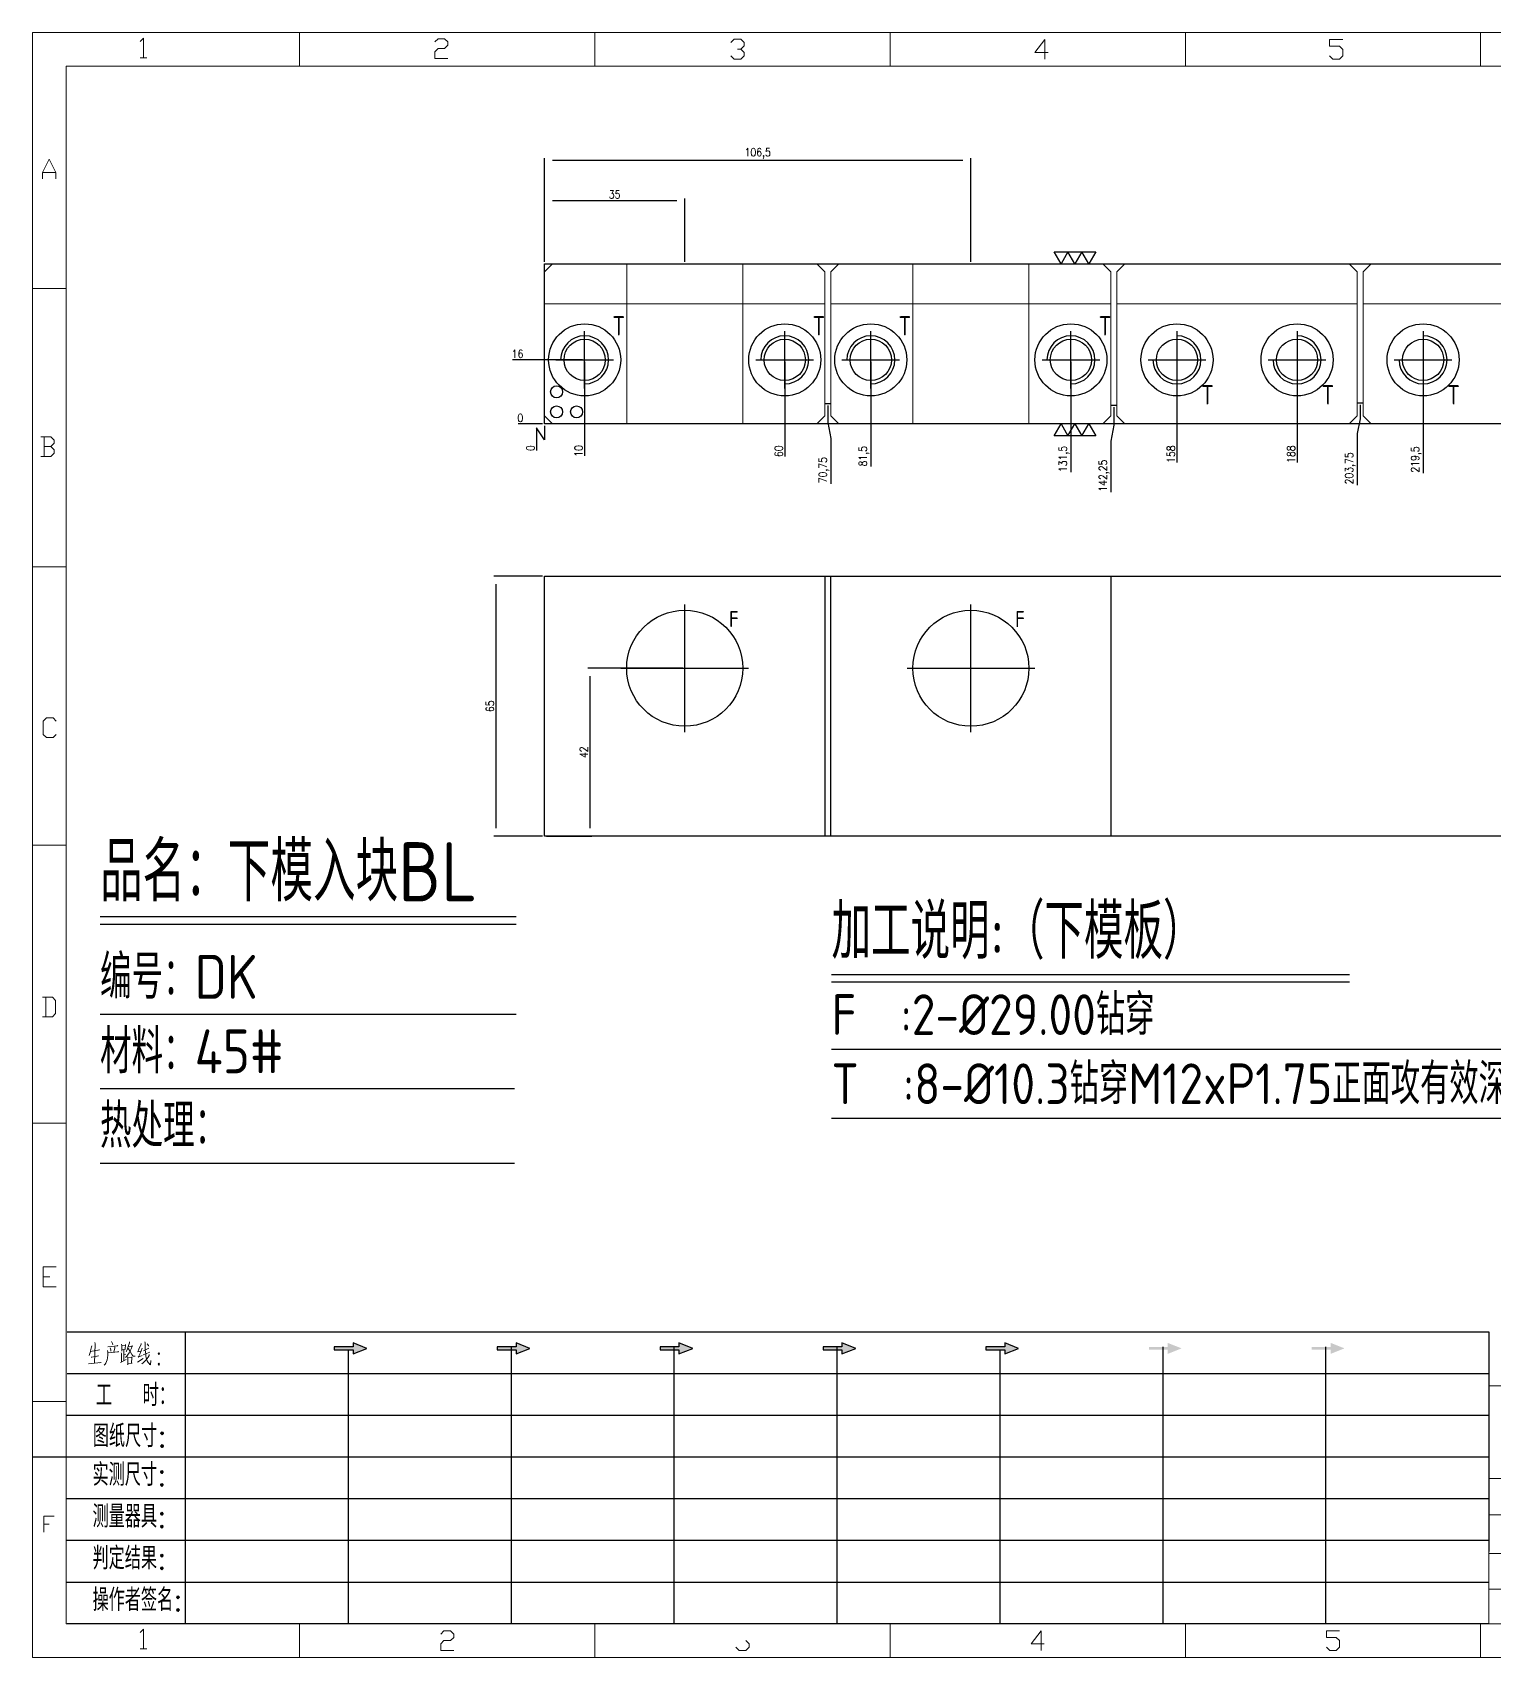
# Model space of a CAD drawing. Header units: millimetres. Extents: x 117382 to 126876, y -1151 to 1280.
# Drawn here: x 123399.1 to 123764.4, y -1151.5 to -745.4 of the extents above; entities that cross this region are included whole.
import ezdxf
from ezdxf.enums import TextEntityAlignment as Align

# ---------------------------------------------------------------- set-up
doc = ezdxf.new("R2010")
doc.units = ezdxf.units.MM
doc.linetypes.add('CENTER', pattern=[0])
doc.linetypes.add('HIDDEN', pattern=[0])
for name, color, linetype in [('DIE_P', 2, 'Continuous'), ('DIM', 4, 'Continuous'), ('PRESS', 3, 'Continuous'), ('TEXT', 4, 'Continuous')]:
    doc.layers.add(name, color=color, linetype=linetype)
doc.styles.add('chinesef_fs', font='simplex.shx', dxfattribs={"bigfont": 'gbcbig.shx'})
doc.styles.add('gbenor', font='gbenor.shx', dxfattribs={"bigfont": 'gbcbig.shx'})
doc.styles.add('GBENOR_', font='gbenor.shx', dxfattribs={"bigfont": 'gbcbig'})
doc.styles.get("Standard").update_dxf_attribs({"font": 'txt.shx', "width": 0.85, "bigfont": 'ctxt.shx'})
doc.styles.add('TXT', font='txt.shx', dxfattribs={"width": 0.8, "bigfont": 'ctxt.shx'})
doc.dimstyles.new('T-2-WX', dxfattribs={"dimtxt": 2, "dimasz": 2, "dimexe": 0.5, "dimexo": 0.5, "dimgap": 0.5, "dimtad": 1, "dimtxsty": 'Standard', "dimblk": 'OPEN30', "dimcen": 0, "dimazin": 3, "dimtfac": 1, "dimtmove": 0, "dimatfit": 3, "dimldrblk": 'OPEN30', "dimlwd": -1, "dimlwe": -1})

# ---------------------------------------------------------------- blocks, each defined once
blk = doc.blocks.new('U40')
for points in [[(351.8, 337.7), (351.8, 333.2), (367, 339.3), (351.8, 345.3), (351.8, 340.8), (331.2, 340.8), (331.2, 337.7)], [(545.7, 339.3), (530.6, 345.3), (530.6, 340.8), (509.9, 340.8), (509.9, 337.7), (530.6, 337.7), (530.6, 333.2)], [(724.5, 339.3), (709.3, 345.3), (709.3, 340.8), (688.7, 340.8), (688.7, 337.7), (709.3, 337.7), (709.3, 333.2)], [(903.3, 339.3), (888.1, 345.3), (888.1, 340.8), (867.5, 340.8), (867.5, 337.7), (888.1, 337.7), (888.1, 333.2)], [(1082.1, 339.3), (1066.9, 345.3), (1066.9, 340.8), (1046.3, 340.8), (1046.3, 337.7), (1066.9, 337.7), (1066.9, 333.2)], [(1245.7, 337.7), (1245.7, 333.2), (1260.9, 339.3), (1245.7, 345.3), (1245.7, 340.8), (1225.1, 340.8), (1225.1, 337.7)], [(1424.5, 337.7), (1424.5, 333.2), (1439.7, 339.3), (1424.5, 345.3), (1424.5, 340.8), (1403.8, 340.8), (1403.8, 337.7)]]:
    blk.add_hatch(color=3).paths.add_polyline_path(points)
at = {"color": 254, "lineweight": 18}
for p, q in [((0, 1783.5), (0, 0)), ((0, 1783.5), (2530.2, 1783.5)), ((941.1, 1783.5), (941.1, 1746.5)), ((1265.1, 1783.5), (1265.1, 1746.5)), ((1589.1, 1783.5), (1589.1, 1746.5)), ((37, 37), (37, 1746.5)), ((37, 1746.5), (2493.2, 1746.5)), ((0, 1502.7), (37, 1502.7)), ((0, 1197.2), (37, 1197.2)), ((0, 891.7), (37, 891.7)), ((0, 586.3), (37, 586.3)), ((1598.1, 298), (2493.2, 298)), ((0, 280.8), (37, 280.8)), ((1598.2, 196.6), (2493.2, 196.6)), ((2493.2, 156.4), (1598.2, 156.4)), ((2493.2, 114.1), (1598.2, 114.1)), ((2493.2, 75), (1598.2, 75)), ((37, 37), (2493.2, 37)), ((941.1, 0), (941.1, 37)), ((1265.1, 0), (1265.1, 37)), ((1589.1, 0), (1589.1, 37)), ((0, 0), (2530.2, 0))]:
    blk.add_line(p, q, dxfattribs=at)
at = {"color": 254, "linetype": 'Continuous', "lineweight": 18}
for p, q in [((293.1, 1783.5), (293.1, 1746.5)), ((617.1, 1783.5), (617.1, 1746.5)), ((1598.1, 298), (1598.1, 37)), ((1598.2, 298), (1598.2, 37)), ((293.1, 0), (293.1, 37)), ((617.1, 0), (617.1, 37))]:
    blk.add_line(p, q, dxfattribs=at)
for p, q in [((38, 357.6), (1598.2, 357.6)), ((1598.2, 357.6), (1598.2, 116.2)), ((38, 311.8), (1598.2, 311.8)), ((37.1, 266), (1598.2, 266)), ((0.1, 220.2), (1598.2, 220.2)), ((37.1, 174.4), (1598.2, 174.4)), ((37.1, 128.6), (1598.2, 128.6)), ((37.1, 82.8), (1598.2, 82.8))]:
    blk.add_line(p, q)
at = {"color": 254}
for p, q in [((167.8, 37), (167.8, 357.6)), ((525.5, 37), (525.5, 340.8)), ((704.3, 37), (704.3, 340.8)), ((883.1, 37), (883.1, 340.8)), ((1240.6, 37), (1240.6, 340.8)), ((1419.4, 37), (1419.4, 340.8)), ((346.7, 37), (346.7, 337.9)), ((1061.9, 37), (1061.9, 337.7)), ((1598.2, 37), (38, 37))]:
    blk.add_line(p, q, dxfattribs=at)
at = {"color": 92, "lineweight": 18}
for points in [[(118.3, 1773.7), (121.9, 1777.3), (121.9, 1755.8)], [(441.4, 1773.1), (445, 1776.7), (452.2, 1776.7), (455.8, 1773.1), (455.8, 1769.5), (452.2, 1765.9), (445, 1765.9), (441.4, 1762.3), (441.4, 1755.1), (455.8, 1755.1)], [(766.4, 1772.4), (770, 1776), (777.2, 1776), (780.8, 1772.4), (780.8, 1768.8), (777.2, 1765.2), (773.6, 1765.2)], [(1114.4, 1761.4), (1100, 1761.4), (1110.8, 1775.8), (1110.8, 1754.2)], [(1423.4, 1757.7), (1427, 1754.1), (1434.2, 1754.1), (1437.8, 1757.7), (1437.8, 1764.9), (1434.2, 1768.5), (1423.4, 1768.5), (1423.4, 1775.7), (1437.8, 1775.7)], [(118.3, 1755.8), (125.5, 1755.8)], [(777.2, 1765.2), (780.8, 1761.6), (780.8, 1758), (777.2, 1754.4), (770, 1754.4), (766.4, 1758)], [(11.1, 1622.8), (11.1, 1630), (18.3, 1644.4), (25.5, 1630), (25.5, 1622.8)], [(11.1, 1630), (25.5, 1630)], [(20, 1329), (23.6, 1332.6), (23.6, 1336.2), (20, 1339.8), (9.2, 1339.8)], [(12.8, 1339.8), (12.8, 1318.2)], [(9.2, 1318.2), (20, 1318.2), (23.6, 1321.8), (23.6, 1325.4), (20, 1329), (12.8, 1329)], [(26.1, 1013.2), (22.5, 1009.6), (15.3, 1009.6), (11.7, 1013.2), (11.7, 1027.6), (15.3, 1031.2), (22.5, 1031.2), (26.1, 1027.6)], [(11, 703.2), (21.8, 703.2), (25.4, 706.8), (25.4, 721.2), (21.8, 724.8), (11, 724.8)], [(14.6, 724.8), (14.6, 703.2)], [(26.1, 407), (11.7, 407), (11.7, 428.6), (26.1, 428.6)], [(11.7, 417.8), (18.9, 417.8)], [(12.3, 137.7), (12.3, 155), (23.8, 155)], [(12.3, 146.4), (18.1, 146.4)], [(118.3, 27.4), (121.9, 31), (121.9, 9.4)], [(447.9, 25.7), (451.5, 29.3), (458.7, 29.3), (462.3, 25.7), (462.3, 22.1), (458.7, 18.5), (451.5, 18.5), (447.9, 14.9), (447.9, 7.7), (462.3, 7.7)], [(782.7, 18.5), (786.3, 14.9), (786.3, 11.3), (782.7, 7.7), (775.5, 7.7), (771.9, 11.3)], [(1110.3, 14.9), (1095.9, 14.9), (1106.7, 29.3), (1106.7, 7.7)], [(1419.9, 11.3), (1423.5, 7.7), (1430.7, 7.7), (1434.3, 11.3), (1434.3, 18.5), (1430.7, 22.1), (1419.9, 22.1), (1419.9, 29.3), (1434.3, 29.3)], [(118.3, 9.4), (125.5, 9.4)]]:
    blk.add_lwpolyline(points, dxfattribs=at)
at = {"color": 92, "lineweight": 0}
for points in [[(65, 342.2), (64.8, 341), (64.1, 337.9), (63.6, 335.7), (62.8, 333.5), (62.1, 331.4)], [(68.4, 345.9), (68.7, 344.4), (68.1, 322.9)], [(82.6, 340.8), (93.7, 342.2), (93.3, 342.4), (92.4, 342)], [(86.1, 336.1), (86, 337.5), (85.3, 339.8)], [(86.7, 346.7), (87.9, 344.6), (88.3, 343)], [(90.3, 341), (90.4, 339.6), (89.1, 335.3)], [(97.8, 344), (98.1, 342.6), (98.1, 340.8), (98.1, 337.9), (98.1, 336.3), (98.2, 337.7), (102.1, 338.3), (101.8, 338.3), (102.1, 343.6), (102.1, 343.2), (102.1, 342.8), (98.2, 342.2)], [(105.5, 341.2), (105.9, 341), (109.6, 341.8), (109.3, 342.6), (108.5, 339.6), (107.6, 337.3), (106.9, 335.9), (105.9, 334.3), (104.3, 332), (103.1, 330.4), (101.9, 329.4)], [(106.6, 346.5), (106.5, 345.2), (105.1, 341.2), (104.2, 338.9), (103.1, 336.3), (102.6, 335.5)], [(104.9, 339.1), (105.3, 338.7), (107, 335.7), (108.6, 333.3), (109.9, 331.2), (110.3, 330.8), (112.6, 330.8), (110.2, 331.2), (109, 332.6)], [(119.3, 344.8), (119.1, 343.8), (116.8, 338.5), (115.4, 335.5), (119.3, 336.3)], [(120.3, 339.4), (118.1, 333.5), (116.4, 330), (116.1, 329.8), (120.5, 331.4)], [(121.7, 336.7), (127.7, 339.6)], [(123.4, 346.5), (123.5, 345.4), (123.5, 340.8), (123.8, 337.3), (124, 335.3), (124.2, 333.1), (124.5, 331), (124.8, 329), (125.2, 327.4), (125.9, 325.7), (126.9, 323.9), (127.9, 322.7), (128.9, 321.7), (129.6, 321.3), (129.9, 326.1), (129.4, 321.5)], [(127.7, 341.6), (127.2, 342.4), (125.7, 344.2)], [(61.4, 322.3), (68.2, 322.9), (75.3, 323.7), (74.9, 323.9), (73.8, 323.5)], [(63.8, 335.9), (73.4, 337.5), (73.1, 337.7), (72.5, 337.3)], [(64.5, 329.6), (64.8, 329.6), (65.1, 329.6), (72.5, 331), (71.9, 331), (70.9, 330.8)], [(82.6, 335.1), (82.6, 331.8), (82.3, 329), (81.9, 326.8), (81.2, 324.9), (80.3, 323.1), (79.6, 321.9), (78.8, 320.9)], [(93.3, 335.5), (94.1, 335.7), (94.3, 335.5), (82.6, 334.3), (82.6, 335.1), (82.2, 336.9)], [(96.5, 323.9), (102.8, 327.2)], [(97.2, 334.3), (97.5, 333.5), (97.7, 324.7)], [(100.2, 337.9), (100.1, 325.9)], [(100.2, 332.6), (102.4, 333.1)], [(104.2, 330), (104.5, 329), (104.5, 321.1), (104.3, 322.1), (104.5, 322.7), (109.2, 323.1), (108.6, 323.1), (109, 329.2), (109, 330), (109.3, 329.4), (108.6, 329.4), (104.6, 328.8)], [(115.3, 324.3), (121.5, 328.2)], [(128.2, 332.4), (128.1, 331.6), (126.9, 329.6), (125.8, 328), (124.5, 326.3), (123, 324.7), (121.4, 323.3), (120.1, 322.3)], [(121.4, 332.2), (128.8, 335.1)]]:
    blk.add_lwpolyline(points, dxfattribs=at)
for points in [[(367, 339.3), (351.8, 345.3), (351.8, 340.8), (331.2, 340.8), (331.2, 337.7), (351.8, 337.7), (351.8, 333.2), (367, 339.3)], [(545.7, 339.3), (530.6, 345.3), (530.6, 340.8), (509.9, 340.8), (509.9, 337.7), (530.6, 337.7), (530.6, 333.2), (545.7, 339.3)], [(724.5, 339.3), (709.3, 345.3), (709.3, 340.8), (688.7, 340.8), (688.7, 337.7), (709.3, 337.7), (709.3, 333.2), (724.5, 339.3)], [(903.3, 339.3), (888.1, 345.3), (888.1, 340.8), (867.5, 340.8), (867.5, 337.7), (888.1, 337.7), (888.1, 333.2), (903.3, 339.3)], [(1082.1, 339.3), (1066.9, 345.3), (1066.9, 340.8), (1046.3, 340.8), (1046.3, 337.7), (1066.9, 337.7), (1066.9, 333.2), (1082.1, 339.3)]]:
    blk.add_lwpolyline(points)
for points in [[(138.7, 332.4), (139.4, 333.5), (138.7, 334.5), (138, 333.5)], [(138.7, 320.9), (139.4, 321.9), (138.7, 322.9), (138, 321.9)]]:
    blk.add_lwpolyline(points, close=True, dxfattribs=at)
at = {"color": 3, "style": 'chinesef_fs'}
for s, p in [('工  时：', (69.5, 275.7)), ('图纸尺寸:', (66.2, 230.9)), ('实测尺寸:', (65.9, 188.4)), ('测量器具:', (65.9, 142.6)), ('判定结果:', (65.9, 96.8)), ('操作者签名:', (65.9, 51))]:
    blk.add_text(s, height=24.57, dxfattribs=at).set_placement(p)
at = {"lineweight": 18, "style": 'GBENOR_'}
blk.add_attdef('文档路径', (2126, 386.9), '', height=17.8, dxfattribs=at)
at = {"lineweight": 20, "style": 'TXT'}
for tag, height, p in [('18-**-**', 16.3, (1866.6, 256.2)), ('客户名称', 16.1, (1741.1, 134, 0)), ('料厚:', 16.1, (1741.3, 93.2, 0))]:
    blk.add_attdef(tag, text='', height=height, dxfattribs=at).set_placement(p, align=Align.MIDDLE)
for tag, p, height in [('88888', (1850.9, 207.5), 14.9), ('材质:', (1691.2, 168, 0), 16.1), ('核准', (1869.4, 127.5, 0), 16.1), ('设计', (1868.8, 88.3, 0), 16.1), ('绘图', (1868.2, 49.1, 0), 16.1)]:
    blk.add_attdef(tag, p, '', height=height, dxfattribs=at)
for tag, p, height, width in [('3', (2234.7, 206.9), 15.8, 0.7), ('4', (2234.7, 167.4), 15.8, 0.7), ('核准日期', (2041.1, 124.2, 0), 16.1, 0.68), ('设计日期', (2041.1, 84.5, 0), 16.1, 0.68), ('1', (2251.9, 85.9), 14.6, 0.7), ('绘图日期', (2040.9, 46.4, 0), 16.1, 0.68), ('2', (2235, 49.2), 14.6, 0.7)]:
    blk.add_attdef(tag, p, '', height=height, dxfattribs=dict(at, width=width))
blk = doc.blocks.new('*D7750')
at = {"layer": 'Defpoints', "color": 0}
for p in [(123527.05, -881.24), (123514.9, -946.24), (123527.05, -946.24)]:
    blk.add_point(p, dxfattribs=at)
at = {"layer": 'DIM', "color": 0}
for p, q in [((123526.55, -881.24), (123514.4, -881.24)), ((123514.9, -883.24), (123514.9, -944.24)), ((123526.55, -946.24), (123514.4, -946.24))]:
    blk.add_line(p, q, dxfattribs=at)
at = {"layer": 'DIM', "color": 0, "insert": (123513.4, -913.74), "char_height": 2, "attachment_point": 5, "rotation": 90}
blk.add_mtext('65', dxfattribs=at)
blk = doc.blocks.new('_Open30')
blk = doc.blocks.new('*D7751')
at = {"layer": 'Defpoints', "color": 0}
for p in [(123562.05, -904.24), (123527.05, -946.24), (123538.34, -946.24)]:
    blk.add_point(p, dxfattribs=at)
at = {"layer": 'DIM', "color": 0, "linetype": 'Continuous'}
for p, q in [((123561.55, -904.24), (123537.84, -904.24)), ((123538.34, -906.24), (123538.34, -944.24)), ((123527.55, -946.24), (123538.84, -946.24))]:
    blk.add_line(p, q, dxfattribs=at)
at = {"layer": 'DIM', "color": 0, "insert": (123536.84, -925.24), "char_height": 2, "attachment_point": 5, "rotation": 90}
blk.add_mtext('42', dxfattribs=at)
blk = doc.blocks.new('*D7752')
at = {"layer": 'Defpoints', "color": 0}
for p in [(123527.05, -843.17), (123792.05, -843.17), (123797.05, -843.17)]:
    blk.add_point(p, dxfattribs=at)
at = {"layer": 'DIM', "color": 0}
blk.add_line((123792.55, -843.17), (123798.68, -843.17), dxfattribs=at)
at = {"layer": 'DIM', "color": 0, "insert": (123798.12, -841.67), "char_height": 2, "attachment_point": 5}
blk.add_mtext('0', dxfattribs=at)
blk = doc.blocks.new('*D7753')
at = {"layer": 'Defpoints', "color": 0}
for p in [(123776.55, -827.17), (123797.05, -827.17), (123527.05, -843.17)]:
    blk.add_point(p, dxfattribs=at)
at = {"layer": 'DIM', "color": 0}
blk.add_line((123777.05, -827.17), (123800.06, -827.17), dxfattribs=at)
at = {"layer": 'DIM', "color": 0, "insert": (123798.81, -825.67), "char_height": 2, "attachment_point": 5}
blk.add_mtext('16', dxfattribs=at)
blk = doc.blocks.new('*D7754')
at = {"layer": 'Defpoints', "color": 0}
for p in [(123792.05, -803.17), (123797.05, -803.17), (123527.05, -843.17)]:
    blk.add_point(p, dxfattribs=at)
at = {"layer": 'DIM', "color": 0}
blk.add_line((123792.55, -803.17), (123800.3, -803.17), dxfattribs=at)
at = {"layer": 'DIM', "color": 0, "insert": (123798.93, -801.67), "char_height": 2, "attachment_point": 5}
blk.add_mtext('40', dxfattribs=at)
blk = doc.blocks.new('*D7755')
at = {"layer": 'Defpoints', "color": 0}
for p in [(123522.05, -843.17), (123527.05, -843.17), (123527.05, -843.17)]:
    blk.add_point(p, dxfattribs=at)
at = {"layer": 'DIM', "color": 0}
blk.add_line((123526.55, -843.17), (123520.42, -843.17), dxfattribs=at)
at = {"layer": 'DIM', "color": 0, "insert": (123520.98, -841.67), "char_height": 2, "attachment_point": 5}
blk.add_mtext('0', dxfattribs=at)
blk = doc.blocks.new('*D7756')
at = {"layer": 'Defpoints', "color": 0}
for p in [(123522.05, -827.17), (123537.05, -827.17), (123527.05, -843.17)]:
    blk.add_point(p, dxfattribs=at)
at = {"layer": 'DIM', "color": 0}
blk.add_line((123536.55, -827.17), (123519.04, -827.17), dxfattribs=at)
at = {"layer": 'DIM', "color": 0, "insert": (123520.3, -825.67), "char_height": 2, "attachment_point": 5}
blk.add_mtext('16', dxfattribs=at)
blk = doc.blocks.new('*D7757')
at = {"layer": 'Defpoints', "color": 0}
for p in [(123527.05, -843.17), (123792.05, -843.17), (123792.05, -848.17)]:
    blk.add_point(p, dxfattribs=at)
at = {"layer": 'DIM', "color": 0}
blk.add_line((123792.05, -843.67), (123792.05, -853.04), dxfattribs=at)
at = {"layer": 'DIM', "color": 0, "insert": (123790.55, -850.86), "char_height": 2, "attachment_point": 5, "rotation": 90}
blk.add_mtext('265', dxfattribs=at)
blk = doc.blocks.new('*D7758')
at = {"layer": 'Defpoints', "color": 0}
for p in [(123776.55, -827.17), (123527.05, -843.17), (123776.55, -848.17)]:
    blk.add_point(p, dxfattribs=at)
at = {"layer": 'DIM', "color": 0}
blk.add_line((123776.55, -827.67), (123776.55, -855.47), dxfattribs=at)
at = {"layer": 'DIM', "color": 0, "insert": (123774.86, -852.07), "char_height": 2, "attachment_point": 5, "rotation": 90}
blk.add_mtext('249,5', dxfattribs=at)
blk = doc.blocks.new('*D7759')
at = {"layer": 'Defpoints', "color": 0}
for p in [(123746.55, -827.17), (123527.05, -843.17), (123746.55, -848.17)]:
    blk.add_point(p, dxfattribs=at)
at = {"layer": 'DIM', "color": 0}
blk.add_line((123746.55, -827.67), (123746.55, -855.47), dxfattribs=at)
at = {"layer": 'DIM', "color": 0, "insert": (123744.86, -852.07), "char_height": 2, "attachment_point": 5, "rotation": 90}
blk.add_mtext('219,5', dxfattribs=at)
blk = doc.blocks.new('*D7760')
at = {"layer": 'Defpoints', "color": 0}
for p in [(123715.05, -827.17), (123527.05, -843.17), (123715.05, -848.17)]:
    blk.add_point(p, dxfattribs=at)
at = {"layer": 'DIM', "color": 0}
blk.add_line((123715.05, -827.67), (123715.05, -852.8), dxfattribs=at)
at = {"layer": 'DIM', "color": 0, "insert": (123713.55, -850.74), "char_height": 2, "attachment_point": 5, "rotation": 90}
blk.add_mtext('188', dxfattribs=at)
blk = doc.blocks.new('*D7761')
at = {"layer": 'Defpoints', "color": 0}
for p in [(123685.05, -827.17), (123527.05, -843.17), (123685.05, -848.17)]:
    blk.add_point(p, dxfattribs=at)
at = {"layer": 'DIM', "color": 0}
blk.add_line((123685.05, -827.67), (123685.05, -852.8), dxfattribs=at)
at = {"layer": 'DIM', "color": 0, "insert": (123683.55, -850.74), "char_height": 2, "attachment_point": 5, "rotation": 90}
blk.add_mtext('158', dxfattribs=at)
blk = doc.blocks.new('*D7762')
at = {"layer": 'Defpoints', "color": 0}
for p in [(123658.55, -827.17), (123527.05, -843.17), (123658.55, -848.17)]:
    blk.add_point(p, dxfattribs=at)
at = {"layer": 'DIM', "color": 0}
blk.add_line((123658.55, -827.67), (123658.55, -855.23), dxfattribs=at)
at = {"layer": 'DIM', "color": 0, "insert": (123656.86, -851.95), "char_height": 2, "attachment_point": 5, "rotation": 90}
blk.add_mtext('131,5', dxfattribs=at)
blk = doc.blocks.new('*D7763')
at = {"layer": 'Defpoints', "color": 0}
for p in [(123608.55, -827.17), (123527.05, -843.17), (123608.55, -848.17)]:
    blk.add_point(p, dxfattribs=at)
at = {"layer": 'DIM', "color": 0}
blk.add_line((123608.55, -827.67), (123608.55, -853.85), dxfattribs=at)
at = {"layer": 'DIM', "color": 0, "insert": (123606.86, -851.26), "char_height": 2, "attachment_point": 5, "rotation": 90}
blk.add_mtext('81,5', dxfattribs=at)
blk = doc.blocks.new('*D7764')
at = {"layer": 'Defpoints', "color": 0}
for p in [(123587.05, -827.17), (123527.05, -843.17), (123587.05, -848.17)]:
    blk.add_point(p, dxfattribs=at)
at = {"layer": 'DIM', "color": 0}
blk.add_line((123587.05, -827.67), (123587.05, -851.34), dxfattribs=at)
at = {"layer": 'DIM', "color": 0, "insert": (123585.55, -850.01), "char_height": 2, "attachment_point": 5, "rotation": 90}
blk.add_mtext('60', dxfattribs=at)
blk = doc.blocks.new('*D7765')
at = {"layer": 'Defpoints', "color": 0}
for p in [(123537.05, -827.17), (123527.05, -843.17), (123537.05, -848.17)]:
    blk.add_point(p, dxfattribs=at)
at = {"layer": 'DIM', "color": 0}
blk.add_line((123537.05, -827.67), (123537.05, -851.18), dxfattribs=at)
at = {"layer": 'DIM', "color": 0, "insert": (123535.55, -849.93), "char_height": 2, "attachment_point": 5, "rotation": 90}
blk.add_mtext('10', dxfattribs=at)
blk = doc.blocks.new('*D7766')
at = {"layer": 'Defpoints', "color": 0}
for p in [(123527.05, -843.17), (123527.05, -843.17), (123525.05, -848.17)]:
    blk.add_point(p, dxfattribs=at)
at = {"layer": 'DIM', "color": 0}
for p, q in [((123527.05, -847.17), (123525.05, -844.17)), ((123525.05, -844.17), (123525.05, -849.8)), ((123527.05, -843.67), (123527.05, -847.17))]:
    blk.add_line(p, q, dxfattribs=at)
at = {"layer": 'DIM', "color": 0, "insert": (123523.55, -849.24), "char_height": 2, "attachment_point": 5, "rotation": 90}
blk.add_mtext('0', dxfattribs=at)
blk = doc.blocks.new('*D7767')
at = {"layer": 'Defpoints', "color": 0}
for p in [(123792.05, -798.17), (123792.05, -803.17), (123527.05, -843.17)]:
    blk.add_point(p, dxfattribs=at)
at = {"layer": 'DIM', "color": 0}
blk.add_line((123792.05, -802.67), (123792.05, -793.3), dxfattribs=at)
at = {"layer": 'DIM', "color": 0, "insert": (123790.55, -795.49), "char_height": 2, "attachment_point": 5, "rotation": 90}
blk.add_mtext('265', dxfattribs=at)
blk = doc.blocks.new('*D7768')
at = {"layer": 'Defpoints', "color": 0}
for p in [(123562.05, -787.33), (123527.05, -803.17), (123562.05, -803.17)]:
    blk.add_point(p, dxfattribs=at)
at = {"layer": 'DIM', "color": 0}
for p, q in [((123527.05, -802.67), (123527.05, -786.83)), ((123529.05, -787.33), (123560.05, -787.33)), ((123562.05, -802.67), (123562.05, -786.83))]:
    blk.add_line(p, q, dxfattribs=at)
at = {"layer": 'DIM', "color": 0, "insert": (123544.55, -785.83), "char_height": 2, "attachment_point": 5}
blk.add_mtext('35', dxfattribs=at)
blk = doc.blocks.new('*D7769')
at = {"layer": 'Defpoints', "color": 0}
for p in [(123633.55, -777.29), (123527.05, -803.17), (123633.55, -803.17)]:
    blk.add_point(p, dxfattribs=at)
at = {"layer": 'DIM', "color": 0}
for p, q in [((123527.05, -802.67), (123527.05, -776.79)), ((123529.05, -777.29), (123631.55, -777.29)), ((123633.55, -802.67), (123633.55, -776.79))]:
    blk.add_line(p, q, dxfattribs=at)
at = {"layer": 'DIM', "color": 0, "insert": (123580.3, -775.6), "char_height": 2, "attachment_point": 5}
blk.add_mtext('106,5', dxfattribs=at)
blk = doc.blocks.new('*D7770')
at = {"layer": 'Defpoints', "color": 0}
for p in [(123597.8, -838.1), (123527.05, -843.17), (123598.55, -850.84)]:
    blk.add_point(p, dxfattribs=at)
at = {"layer": 'DIM', "color": 0}
for p, q in [((123597.8, -838.6), (123597.8, -842.84)), ((123597.8, -842.84), (123598.55, -846.84)), ((123598.55, -846.84), (123598.55, -858.14))]:
    blk.add_line(p, q, dxfattribs=at)
at = {"layer": 'DIM', "color": 0, "insert": (123596.86, -854.74), "char_height": 2, "attachment_point": 5, "rotation": 90}
blk.add_mtext('70,75', dxfattribs=at)
blk = doc.blocks.new('*D7771')
at = {"layer": 'Defpoints', "color": 0}
for p in [(123669.3, -838.46), (123527.05, -843.17), (123668.55, -851.53)]:
    blk.add_point(p, dxfattribs=at)
at = {"layer": 'DIM', "color": 0}
for p, q in [((123669.3, -838.96), (123669.3, -843.53)), ((123669.3, -843.53), (123668.55, -847.53)), ((123668.55, -847.53), (123668.55, -860.21))]:
    blk.add_line(p, q, dxfattribs=at)
at = {"layer": 'DIM', "color": 0, "insert": (123666.86, -856.12), "char_height": 2, "attachment_point": 5, "rotation": 90}
blk.add_mtext('142,25', dxfattribs=at)
blk = doc.blocks.new('*D7772')
at = {"layer": 'Defpoints', "color": 0}
for p in [(123730.8, -837.91), (123527.05, -843.17), (123730.05, -849.58)]:
    blk.add_point(p, dxfattribs=at)
at = {"layer": 'DIM', "color": 0}
for p, q in [((123730.8, -838.41), (123730.8, -841.91)), ((123730.8, -841.91), (123730.05, -845.58)), ((123730.05, -845.58), (123730.05, -858.5))]:
    blk.add_line(p, q, dxfattribs=at)
at = {"layer": 'DIM', "color": 0, "insert": (123728.36, -854.29), "char_height": 2, "attachment_point": 5, "rotation": 90}
blk.add_mtext('203,75', dxfattribs=at)

msp = doc.modelspace()

# ---------------------------------------------------------------- linework, layer by layer
at = {"layer": 'DIE_P', "linetype": 'HIDDEN', "lineweight": 18}
for p, q in [((123527.051, -813.171), (123597.051, -813.171)), ((123598.551, -813.171), (123668.551, -813.171)), ((123730.051, -813.171), (123670.051, -813.171)), ((123791.551, -813.171), (123731.551, -813.171))]:
    msp.add_line(p, q, dxfattribs=at)
at = {"layer": 'DIE_P'}
for p, q in [((123537.051, -834.371), (123537.051, -819.971)), ((123587.051, -834.371), (123587.051, -819.971)), ((123608.551, -834.371), (123608.551, -819.971)), ((123658.551, -834.371), (123658.551, -819.971)), ((123685.051, -819.971), (123685.051, -834.371)), ((123715.051, -819.971), (123715.051, -834.371)), ((123746.551, -819.971), (123746.551, -834.371)), ((123529.851, -827.171), (123544.251, -827.171)), ((123579.851, -827.171), (123594.251, -827.171)), ((123601.351, -827.171), (123615.751, -827.171)), ((123651.351, -827.171), (123665.751, -827.171)), ((123677.851, -827.171), (123692.251, -827.171)), ((123707.851, -827.171), (123722.251, -827.171)), ((123739.351, -827.171), (123753.751, -827.171))]:
    msp.add_line(p, q, dxfattribs=at)
at = {"layer": 'DIE_P', "color": 4}
for p, q in [((123597.051, -838.105), (123598.551, -838.105)), ((123668.551, -838.462), (123670.051, -838.462)), ((123730.051, -837.911), (123731.551, -837.911))]:
    msp.add_line(p, q, dxfattribs=at)
at = {"layer": 'DIE_P', "color": 4, "linetype": 'CENTER'}
for p, q in [((123562.051, -920.189), (123562.051, -888.289)), ((123633.551, -920.189), (123633.551, -888.289)), ((123546.101, -904.239), (123578.001, -904.239)), ((123617.601, -904.239), (123649.501, -904.239))]:
    msp.add_line(p, q, dxfattribs=at)
at = {"layer": 'DIE_P', "lineweight": 18}
for points in [[(123597.051, -805.171), (123597.051, -841.171), (123595.051, -843.171), (123529.051, -843.171), (123527.051, -841.171), (123527.051, -805.171), (123529.051, -803.171), (123595.051, -803.171)], [(123668.551, -805.171), (123668.551, -841.171), (123666.551, -843.171), (123600.551, -843.171), (123598.551, -841.171), (123598.551, -805.171), (123600.551, -803.171), (123666.551, -803.171)], [(123670.051, -805.171), (123670.051, -841.171), (123672.051, -843.171), (123728.051, -843.171), (123730.051, -841.171), (123730.051, -805.171), (123728.051, -803.171), (123672.051, -803.171)], [(123731.551, -805.171), (123731.551, -841.171), (123733.551, -843.171), (123789.551, -843.171), (123791.551, -841.171), (123791.551, -805.171), (123789.551, -803.171), (123733.551, -803.171)]]:
    msp.add_lwpolyline(points, close=True, dxfattribs=at)
at = {"layer": 'DIE_P', "linetype": 'HIDDEN', "lineweight": 18}
for points in [[(123547.551, -843.171), (123547.551, -803.171)], [(123576.551, -843.171), (123576.551, -803.171)], [(123619.051, -843.171), (123619.051, -803.171)], [(123648.051, -843.171), (123648.051, -803.171)]]:
    msp.add_lwpolyline(points, dxfattribs=at)
at = {"layer": 'DIE_P', "color": 4}
for points in [[(123664.747, -800.171), (123663.015, -803.171), (123661.283, -800.171), (123659.551, -803.171), (123657.818, -800.171), (123656.086, -803.171), (123654.354, -800.171), (123664.747, -800.171)], [(123654.354, -846.171), (123656.086, -843.171), (123657.818, -846.171), (123659.551, -843.171), (123661.283, -846.171), (123663.015, -843.171), (123664.747, -846.171), (123654.354, -846.171)]]:
    msp.add_lwpolyline(points, close=True, dxfattribs=at)
at = {"layer": 'DIE_P'}
for centre, radius in [((123537.051, -827.171), 9), ((123587.051, -827.171), 9), ((123608.551, -827.171), 9), ((123658.551, -827.171), 9), ((123685.051, -827.171), 9), ((123715.051, -827.171), 9), ((123746.551, -827.171), 9), ((123537.051, -827.171), 5.15), ((123587.051, -827.171), 5.15), ((123608.551, -827.171), 5.15), ((123658.551, -827.171), 5.15), ((123685.051, -827.171), 5.15), ((123715.051, -827.171), 5.15), ((123746.551, -827.171), 5.15)]:
    msp.add_circle(centre, radius, dxfattribs=at)
at = {"layer": 'DIE_P', "linetype": 'Continuous'}
for centre in [(123562.051, -904.239), (123633.551, -904.239)]:
    msp.add_circle(centre, 14.5, dxfattribs=at)
at = {"layer": 'DIE_P'}
for centre, start, end in [((123537.051, -827.171), 270, 180), ((123587.051, -827.171), 270, 180), ((123608.551, -827.171), 270, 180), ((123658.551, -827.171), 270, 180), ((123685.051, -827.171), 180, 90), ((123715.051, -827.171), 180, 90), ((123746.551, -827.171), 180, 90)]:
    msp.add_arc(centre, 6, start, end, dxfattribs=at)
at = {"layer": 'DIM', "color": 4, "linetype": 'Continuous', "lineweight": 25}
for p, q in [((123415.961, -966.311), (123519.941, -966.311)), ((123415.961, -968.227), (123519.941, -968.227)), ((123415.961, -990.676), (123519.941, -990.676)), ((123415.961, -1009.291), (123519.489, -1009.291)), ((123415.961, -1027.907), (123519.489, -1027.907))]:
    msp.add_line(p, q, dxfattribs=at)
at = {"layer": 'PRESS', "color": 8, "linetype": 'HIDDEN'}
for points in [[(123527.051, -843.171), (123527.051, -803.171), (123792.051, -803.171), (123792.051, -843.171)], [(123527.051, -881.239), (123792.051, -881.239), (123792.051, -946.239), (123527.051, -946.239)]]:
    msp.add_lwpolyline(points, close=True, dxfattribs=at)
at = {"layer": 'TEXT', "color": 3, "linetype": 'Continuous'}
for p, q in [((123598.729, -980.787), (123728.15, -980.787)), ((123598.729, -982.566), (123728.15, -982.566)), ((123598.729, -999.438), (123795.149, -999.438)), ((123598.729, -1016.717), (123795.149, -1016.717))]:
    msp.add_line(p, q, dxfattribs=at)
at = {"layer": 'TEXT', "color": 2}
for points in [[(123527.051, -881.239), (123597.051, -881.239), (123597.051, -946.239), (123527.051, -946.239)], [(123598.551, -881.239), (123668.551, -881.239), (123668.551, -946.239), (123598.551, -946.239)]]:
    msp.add_lwpolyline(points, close=True, dxfattribs=at)
at = {"layer": 'TEXT', "color": 4}
for centre in [(123530.051, -835.171), (123530.051, -840.171), (123535.051, -840.171)]:
    msp.add_circle(centre, 1.5, dxfattribs=at)

# ---------------------------------------------------------------- block references
at = {"ltscale": 3, "xscale": 0.2276941461833671, "yscale": 0.2276941461833671, "zscale": 0.2276941461833671}
msp.add_blockref('U40', (123399.092, -1151.456), dxfattribs=at)

# ---------------------------------------------------------------- texts
at = {"layer": 'DIM', "color": 3, "linetype": 'Continuous', "lineweight": 25, "style": 'gbenor'}
for s, height, p in [('品名：下模入块BL', 14.7832, (123415.961, -962.478)), ('编号：DK', 10.9505, (123415.961, -986.843)), ('材料：45#', 10.9505, (123415.961, -1005.459)), ('热处理： ', 10.9505, (123415.961, -1024.075))]:
    msp.add_text(s, height=height, dxfattribs=at).set_placement(p)
at = {"layer": 'TEXT', "color": 4, "linetype": 'Continuous', "style": 'gbenor'}
for s, height, p in [('T', 4.8, (123545.559, -818.662)), ('T', 4.8, (123595.571, -818.66)), ('T', 4.8, (123617.059, -818.662)), ('T', 4.8, (123667.071, -818.66)), ('T', 4.8, (123692.669, -835.913)), ('T', 4.8, (123722.764, -835.913)), ('T', 4.8, (123754.169, -835.913)), ('F', 4, (123574.331, -891.959)), ('F', 4, (123645.831, -891.959))]:
    msp.add_text(s, height=height, dxfattribs=at).set_placement(p, align=Align.MIDDLE_CENTER)
for s, height, p in [('加工说明:（下模板）', 13.7214, (123598.729, -976.874)), ('F  :2-%%C29.00钻穿', 10.164, (123598.729, -995.881)), ('T  :8-%%C10.3钻穿M12xP1.75正面攻有效深15.0', 10.164, (123598.729, -1013.16))]:
    msp.add_text(s, height=height, dxfattribs=at).set_placement(p)

# ---------------------------------------------------------------- dimensions: what is measured, and where the dimension line sits
at = {"layer": 'DIM', "color": 4}
for base, p2, picture, middle in [((123633.551, -777.287), (123633.551, -803.171), '*D7769', (123580.301, -775.597)), ((123562.051, -787.333), (123562.051, -803.171), '*D7768', (123544.551, -785.833))]:
    dim = msp.add_linear_dim(base=base, p1=(123527.051, -803.171), p2=p2, dimstyle='T-2-WX', dxfattribs=at)
    dim.commit()
    dim.dimension.update_dxf_attribs({"geometry": picture, "text_midpoint": middle})
at = {"layer": 'DIM'}
for feature_location, offset, dtype, origin, picture, middle in [((123792.051, -803.171), (0, 5), 1, (123527.051, -843.171), '*D7767', (123790.551, -795.485)), ((123792.051, -803.171), (5, 0), 0, (123527.051, -843.171), '*D7754', (123798.927, -801.671)), ((123537.051, -827.171), (-15, 0), 0, (123527.051, -843.171), '*D7756', (123520.296, -825.671)), ((123776.551, -827.171), (20.5, 0), 0, (123527.051, -843.171), '*D7753', (123798.805, -825.671)), ((123776.551, -827.171), (0, -21), 1, (123527.051, -843.171), '*D7758', (123774.86, -852.071)), ((123746.551, -827.171), (0, -21), 1, (123527.051, -843.171), '*D7759', (123744.86, -852.071)), ((123715.051, -827.171), (0, -21), 1, (123527.051, -843.171), '*D7760', (123713.551, -850.735)), ((123685.051, -827.171), (0, -21), 1, (123527.051, -843.171), '*D7761', (123683.551, -850.735)), ((123658.551, -827.171), (0, -21), 1, (123527.051, -843.171), '*D7762', (123656.86, -851.95)), ((123608.551, -827.171), (0, -21), 1, (123527.051, -843.171), '*D7763', (123606.86, -851.262)), ((123587.051, -827.171), (0, -21), 1, (123527.051, -843.171), '*D7764', (123585.551, -850.007)), ((123537.051, -827.171), (0, -21), 1, (123527.051, -843.171), '*D7765', (123535.551, -849.926)), ((123527.050546366, -843.17106208), (-5, 0), 0, (123527.050546366, -843.17106208), '*D7755', (123520.9838797, -841.67106208)), ((123792.050546366, -843.17106208), (5, 0), 0, (123527.050546366, -843.17106208), '*D7752', (123798.117213033, -841.67106208)), ((123527.050546366, -843.17106208), (-2, -5), 1, (123527.050546366, -843.17106208), '*D7766', (123523.550546366, -849.237728747)), ((123792.051, -843.171), (0, -5), 1, (123527.051, -843.171), '*D7757', (123790.551, -850.857))]:
    dim = msp.add_ordinate_dim(feature_location=feature_location, offset=offset, dtype=dtype, origin=origin, dimstyle='T-2-WX', dxfattribs=at)
    dim.commit()
    dim.dimension.update_dxf_attribs({"geometry": picture, "text_midpoint": middle})
at = {"layer": 'DIM', "color": 4}
for feature_location, offset, picture, middle in [((123730.801, -837.911), (-0.75, -11.668), '*D7772', (123728.36, -854.288)), ((123597.801, -838.105), (0.75, -12.733), '*D7770', (123596.86, -854.738)), ((123669.301, -838.462), (-0.75, -13.07), '*D7771', (123666.86, -856.121))]:
    dim = msp.add_ordinate_dim(feature_location=feature_location, offset=offset, dtype=1, origin=(123527.051, -843.171), dimstyle='T-2-WX', dxfattribs=at)
    dim.commit()
    dim.dimension.update_dxf_attribs({"geometry": picture, "text_midpoint": middle})
at = {"layer": 'DIM'}
dim = msp.add_linear_dim(base=(123514.896, -946.239), p1=(123527.051, -881.239), p2=(123527.051, -946.239), angle=90, dimstyle='T-2-WX', dxfattribs=at)
dim.commit()
dim.dimension.update_dxf_attribs({"geometry": '*D7750', "text_midpoint": (123514.896, -913.739), "dimtype": 160})
at = {"layer": 'DIM', "linetype": 'Continuous'}
dim = msp.add_linear_dim(base=(123538.336, -946.239), p1=(123562.051, -904.239), p2=(123527.051, -946.239), angle=90, dimstyle='T-2-WX', dxfattribs=at)
dim.commit()
dim.dimension.update_dxf_attribs({"geometry": '*D7751', "text_midpoint": (123536.836, -925.239)})

doc.saveas('drawing.dxf')
